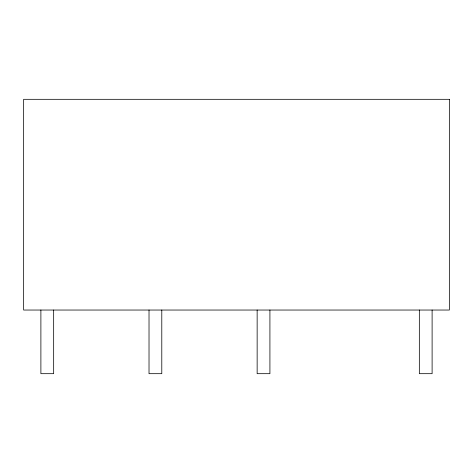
<?xml version="1.0" encoding="UTF-8"?>
<svg xmlns="http://www.w3.org/2000/svg" width="473" height="473" viewBox="0 0 473 473"><rect width="100%" height="100%" fill="white"/><g stroke="black" fill="none" stroke-linecap="round" stroke-linejoin="round"><path stroke-width="0.71" d="M432.109 310.04L432.109 373.682L419.338 373.682L419.338 310.04M269.917 310.04L269.917 373.682L257.146 373.682L257.146 310.04M161.79 310.04L161.79 373.682L149.019 373.682L149.019 310.04M53.662 310.04L53.662 373.682L40.891 373.682L40.891 310.04M449.35 99.318L23.65 99.318L23.65 310.04L449.35 310.04L449.35 99.318"/></g></svg>
